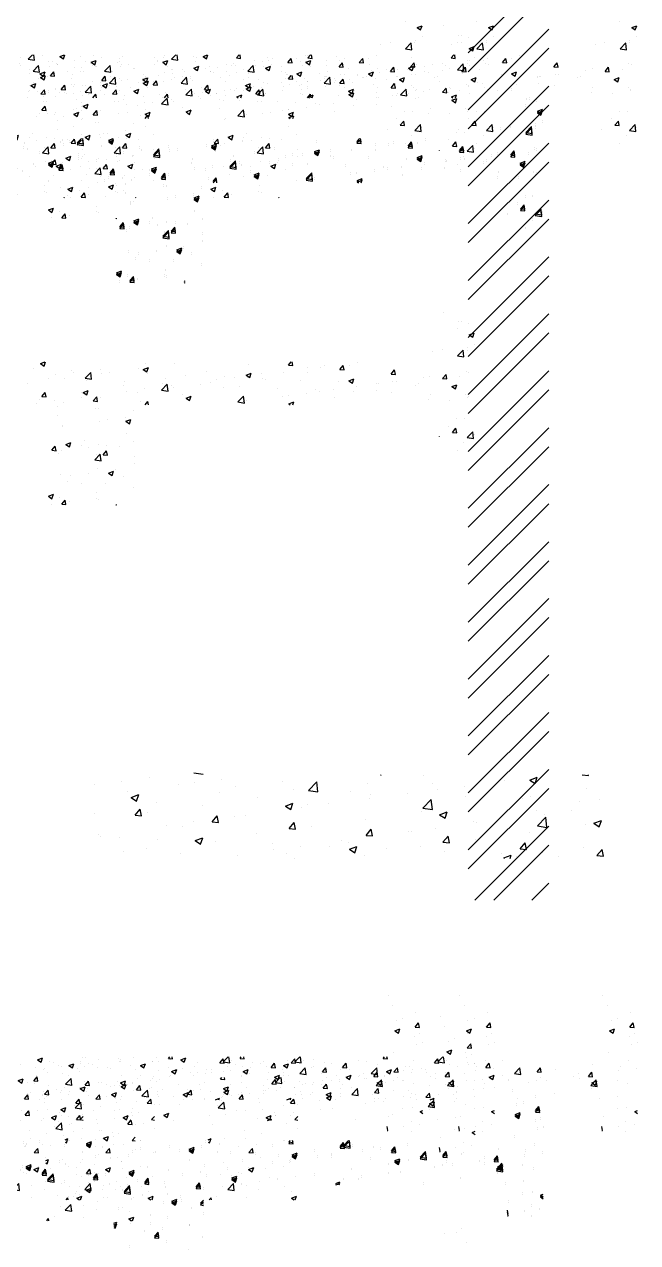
# Paper-space layout 'Layout1' of a CAD drawing. Extents: x -48985 to 14169573, y -18818 to 9731621.
# Drawn here: x 69747 to 78318, y 36572 to 53593 of the extents above; entities that cross this region are included whole.
import ezdxf

# ---------------------------------------------------------------- set-up
doc = ezdxf.new("R2010")
doc.units = 0
doc.header["$LTSCALE"] = 1000
doc.linetypes.add('CENTER', pattern=[0])
doc.linetypes.add('HIDDEN2', pattern=[0])
doc.layers.get('0').update_dxf_attribs({"linetype": 'CONTINUOUS'})
doc.layers.add('AS', color=4, linetype='CENTER')
doc.layers.add('DIM', color=2, linetype='CONTINUOUS')

# ---------------------------------------------------------------- blocks, each defined once
blk = doc.blocks.new('*X')
at = {"color": 0}
for p, q in [((59806, 52888), (59806, 52888)), ((59569, 52828), (59569, 52828)), ((59735, 52837), (59735, 52837)), ((76915, 52871), (76915, 52871)), ((59884, 52695), (59884, 52695)), ((76554, 52697), (76554, 52697)), ((76764, 52562), (76764, 52562)), ((76803, 52565), (76803, 52565)), ((76749, 52469), (76749, 52469)), ((76903, 52538), (76903, 52538)), ((76917, 52380), (76987, 52407)), ((76917, 52380), (76967, 52347)), ((76967, 52347), (76987, 52407)), ((76891, 52205), (76891, 52205)), ((76989, 52249), (76989, 52249)), ((76405, 52149), (76405, 52149)), ((76540, 52171), (76540, 52171)), ((76755, 52083), (76833, 52165)), ((76844, 52069), (76833, 52164)), ((76888, 52166), (76888, 52166)), ((68686, 51993), (68686, 51993)), ((70484, 51937), (70545, 52000)), ((70573, 51923), (70564, 52000)), ((70926, 51976), (70989, 52000)), ((70926, 51976), (70975, 51942)), ((70975, 51942), (70995, 52000)), ((72392, 51984), (72392, 51984)), ((72794, 51974), (72794, 51974)), ((74393, 51956), (74430, 52000)), ((74452, 51950), (74443, 52000)), ((75353, 51996), (75353, 51996)), ((76755, 52083), (76844, 52070)), ((68874, 51881), (68874, 51881)), ((69124, 51914), (69124, 51914)), ((69220, 51971), (69220, 51971)), ((69503, 51964), (69503, 51964)), ((69730, 51888), (69730, 51888)), ((69754, 51948), (69754, 51948)), ((69792, 51864), (69792, 51864)), ((70250, 51963), (70250, 51963)), ((70288, 51926), (70288, 51926)), ((70375, 51964), (70375, 51964)), ((70484, 51937), (70573, 51923)), ((70822, 51903), (70822, 51903)), ((71356, 51880), (71356, 51880)), ((71761, 51901), (71761, 51901)), ((72289, 51910), (72289, 51910)), ((72363, 51896), (72433, 51922)), ((72363, 51896), (72412, 51862)), ((72412, 51862), (72433, 51922)), ((73250, 51868), (73250, 51868)), ((73833, 51968), (73833, 51968)), ((74393, 51956), (74452, 51950)), ((74651, 51922), (74651, 51922)), ((74839, 51926), (74839, 51926)), ((74901, 51955), (74901, 51955)), ((75110, 51893), (75158, 51950)), ((75110, 51893), (75170, 51888)), ((75170, 51888), (75158, 51950)), ((75239, 51949), (75239, 51949)), ((75827, 51830), (75875, 51888)), ((75887, 51825), (75875, 51888)), ((76879, 51873), (76879, 51873)), ((76909, 51859), (76909, 51859)), ((68648, 51733), (68718, 51760)), ((68698, 51700), (68718, 51760)), ((68712, 51754), (68712, 51754)), ((68793, 51705), (68841, 51763)), ((68853, 51700), (68842, 51763)), ((68897, 51859), (68897, 51859)), ((69209, 51764), (69209, 51764)), ((69225, 51824), (69225, 51824)), ((69431, 51836), (69431, 51836)), ((69965, 51814), (69965, 51814)), ((70499, 51791), (70499, 51791)), ((71033, 51769), (71033, 51769)), ((71132, 51818), (71132, 51818)), ((71256, 51765), (71256, 51765)), ((71382, 51851), (71382, 51851)), ((71551, 51771), (71629, 51852)), ((71551, 51771), (71640, 51758)), ((71566, 51746), (71566, 51746)), ((71640, 51757), (71629, 51852)), ((71776, 51840), (71776, 51840)), ((71889, 51858), (71889, 51858)), ((72423, 51835), (72423, 51835)), ((72667, 51768), (72667, 51768)), ((72957, 51813), (72957, 51813)), ((73390, 51756), (73390, 51756)), ((73491, 51790), (73491, 51790)), ((73640, 51789), (73640, 51789)), ((73800, 51815), (73870, 51842)), ((73800, 51815), (73850, 51782)), ((73815, 51787), (73815, 51787)), ((73850, 51782), (73870, 51842)), ((74019, 51839), (74019, 51839)), ((74025, 51768), (74025, 51768)), ((74073, 51749), (74073, 51749)), ((74320, 51851), (74320, 51851)), ((74656, 51849), (74656, 51849)), ((75237, 51735), (75307, 51762)), ((75287, 51702), (75307, 51762)), ((75827, 51830), (75887, 51825)), ((76277, 51776), (76277, 51776)), ((76365, 51802), (76365, 51802)), ((76544, 51767), (76593, 51825)), ((76544, 51767), (76604, 51762)), ((76604, 51762), (76593, 51825)), ((76787, 51799), (76787, 51799)), ((68626, 51664), (68626, 51664)), ((68648, 51733), (68698, 51700)), ((68793, 51705), (68853, 51700)), ((69511, 51643), (69559, 51700)), ((69511, 51643), (69570, 51638)), ((69570, 51637), (69559, 51700)), ((69871, 51653), (69871, 51653)), ((70085, 51653), (70155, 51680)), ((70085, 51653), (70135, 51620)), ((70121, 51685), (70121, 51685)), ((70135, 51619), (70155, 51680)), ((70228, 51580), (70276, 51637)), ((70288, 51575), (70276, 51637)), ((70500, 51735), (70500, 51735)), ((70751, 51701), (70751, 51701)), ((72083, 51668), (72083, 51668)), ((72100, 51724), (72100, 51724)), ((72619, 51606), (72697, 51687)), ((72634, 51701), (72634, 51701)), ((72708, 51592), (72697, 51687)), ((72758, 51673), (72758, 51673)), ((72782, 51641), (72782, 51641)), ((73168, 51678), (73168, 51678)), ((73301, 51716), (73301, 51716)), ((73489, 51649), (73489, 51649)), ((73702, 51656), (73702, 51656)), ((74235, 51633), (74235, 51633)), ((74558, 51745), (74558, 51745)), ((75092, 51723), (75092, 51723)), ((75237, 51735), (75287, 51702)), ((75341, 51663), (75341, 51663)), ((75626, 51700), (75626, 51700)), ((75648, 51694), (75648, 51694)), ((75846, 51727), (75846, 51727)), ((75898, 51726), (75898, 51726)), ((76160, 51677), (76160, 51677)), ((76204, 51699), (76204, 51699)), ((76674, 51655), (76744, 51682)), ((76674, 51655), (76724, 51622)), ((76694, 51655), (76694, 51655)), ((76724, 51622), (76744, 51682)), ((68861, 51520), (68861, 51520)), ((69240, 51569), (69240, 51569)), ((69718, 51555), (69718, 51555)), ((70228, 51580), (70288, 51575)), ((70238, 51630), (70238, 51630)), ((70945, 51517), (70993, 51575)), ((71005, 51512), (70993, 51575)), ((71500, 51568), (71500, 51568)), ((71522, 51573), (71592, 51600)), ((71522, 51573), (71572, 51539)), ((71572, 51539), (71592, 51600)), ((72129, 51590), (72129, 51590)), ((72277, 51577), (72277, 51577)), ((72380, 51623), (72380, 51623)), ((72619, 51606), (72708, 51592)), ((72906, 51549), (72906, 51549)), ((72960, 51493), (73030, 51520)), ((73009, 51459), (73030, 51520)), ((73686, 51440), (73764, 51521)), ((73775, 51426), (73764, 51521)), ((74388, 51528), (74388, 51528)), ((74638, 51561), (74638, 51561)), ((74769, 51611), (74769, 51611)), ((74827, 51593), (74827, 51593)), ((75017, 51610), (75017, 51610)), ((75303, 51588), (75303, 51588)), ((75621, 51599), (75621, 51599)), ((75837, 51566), (75837, 51566)), ((76371, 51543), (76371, 51543)), ((76866, 51540), (76866, 51540)), ((76905, 51521), (76905, 51521)), ((68487, 51485), (68487, 51485)), ((68611, 51487), (68611, 51487)), ((68700, 51421), (68700, 51421)), ((69021, 51462), (69021, 51462)), ((69213, 51491), (69213, 51491)), ((69555, 51440), (69555, 51440)), ((70089, 51417), (70089, 51417)), ((70869, 51424), (70869, 51424)), ((70917, 51468), (70917, 51468)), ((70945, 51517), (71005, 51512)), ((71119, 51457), (71119, 51457)), ((71244, 51432), (71244, 51432)), ((71498, 51507), (71498, 51507)), ((71662, 51454), (71711, 51512)), ((71662, 51454), (71722, 51449)), ((71722, 51449), (71711, 51512)), ((71763, 51507), (71763, 51507)), ((72323, 51448), (72323, 51448)), ((72387, 51400), (72428, 51449)), ((72437, 51400), (72428, 51449)), ((72960, 51493), (73009, 51459)), ((73686, 51440), (73775, 51426)), ((73756, 51444), (73756, 51444)), ((73803, 51454), (73803, 51454)), ((74308, 51518), (74308, 51518)), ((74397, 51413), (74467, 51440)), ((74397, 51413), (74416, 51400)), ((74453, 51400), (74467, 51440)), ((75038, 51499), (75038, 51499)), ((76353, 51469), (76353, 51469)), ((76646, 51465), (76646, 51465)), ((76896, 51498), (76896, 51498)), ((71157, 51372), (71157, 51372)), ((71690, 51350), (71690, 51350)), ((71740, 51348), (71740, 51348)), ((72224, 51327), (72224, 51327)), ((71157, 51248), (71157, 51248)), ((71866, 51196), (71866, 51196)), ((72117, 51229), (72117, 51229)), ((72119, 51170), (72189, 51197)), ((72169, 51137), (72189, 51197)), ((76746, 51203), (76746, 51203)), ((76854, 51207), (76854, 51207)), ((71232, 51099), (71232, 51099)), ((71235, 51112), (71235, 51112)), ((71751, 51174), (71751, 51174)), ((72119, 51170), (72169, 51137)), ((76633, 51104), (76633, 51104)), ((76683, 51015), (76731, 51073)), ((76743, 51010), (76731, 51073)), ((72122, 50998), (72122, 50998)), ((76500, 50957), (76501, 50957)), ((76500, 50955), (76501, 50957)), ((76683, 51015), (76743, 51010)), ((76888, 50944), (76966, 51025)), ((76977, 50930), (76966, 51025)), ((76986, 50983), (76986, 50983)), ((71279, 50848), (71349, 50875)), ((71279, 50848), (71329, 50814)), ((71329, 50814), (71349, 50875)), ((71496, 50839), (71496, 50839)), ((71539, 50898), (71539, 50898)), ((71739, 50841), (71739, 50841)), ((72232, 50884), (72232, 50884)), ((76842, 50874), (76842, 50874)), ((76888, 50944), (76977, 50930)), ((71084, 50765), (71132, 50823)), ((71084, 50765), (71144, 50760)), ((71144, 50760), (71132, 50822)), ((71173, 50727), (71173, 50727)), ((71220, 50766), (71220, 50766)), ((71603, 50801), (71603, 50801)), ((71801, 50702), (71849, 50760)), ((71861, 50697), (71849, 50760)), ((71854, 50834), (71854, 50834)), ((72029, 50816), (72029, 50816)), ((76749, 50759), (76749, 50759)), ((71684, 50632), (71762, 50713)), ((71684, 50632), (71773, 50618)), ((71706, 50704), (71706, 50704)), ((71773, 50618), (71762, 50713)), ((71801, 50702), (71861, 50697)), ((72240, 50682), (72240, 50682)), ((71727, 50508), (71727, 50508)), ((72240, 50579), (72240, 50579)), ((71208, 50433), (71208, 50433)), ((71340, 50407), (71340, 50407)), ((71590, 50440), (71590, 50440)), ((71876, 50445), (71946, 50472)), ((71876, 50445), (71926, 50412)), ((71926, 50412), (71946, 50472)), ((71969, 50490), (71969, 50490)), ((72081, 50402), (72081, 50402)), ((71297, 50330), (71297, 50330)), ((71497, 50302), (71497, 50302)), ((71831, 50308), (71831, 50308)), ((71715, 50175), (71715, 50175)), ((72228, 50246), (72228, 50246)), ((71036, 50123), (71106, 50150)), ((71036, 50123), (71086, 50089)), ((71086, 50089), (71106, 50150)), ((71195, 50100), (71195, 50100)), ((71223, 50013), (71271, 50070)), ((71282, 50008), (71271, 50070)), ((71327, 50045), (71327, 50045)), ((71706, 50095), (71706, 50095)), ((71737, 50082), (71737, 50082)), ((71077, 50012), (71077, 50012)), ((71223, 50013), (71282, 50008)), ((71982, 50000), (71988, 50008)), ((71989, 50000), (71988, 50008)), ((76513, 38855), (76513, 38855)), ((76575, 38712), (76575, 38712)), ((76897, 38621), (76897, 38621)), ((76629, 38511), (76629, 38511)), ((76717, 38540), (76717, 38540)), ((76890, 38416), (76938, 38474)), ((76950, 38411), (76938, 38474)), ((76606, 38362), (76676, 38389)), ((76606, 38362), (76656, 38329)), ((76656, 38329), (76676, 38389)), ((76890, 38416), (76950, 38411)), ((76885, 38288), (76885, 38288)), ((76956, 38320), (76956, 38320)), ((76914, 38178), (76914, 38178)), ((76997, 38200), (76997, 38200)), ((76591, 38067), (76591, 38067)), ((69220, 37907), (69220, 37907)), ((69242, 37986), (69242, 37986)), ((69328, 37909), (69328, 37909)), ((69739, 37982), (69739, 37982)), ((69760, 37935), (69760, 37935)), ((69775, 37963), (69775, 37963)), ((69959, 37993), (69959, 37993)), ((70309, 37941), (70309, 37941)), ((70614, 37958), (70684, 37984)), ((70614, 37958), (70664, 37924)), ((70664, 37924), (70684, 37984)), ((70843, 37918), (70843, 37918)), ((71778, 37929), (71778, 37929)), ((72051, 37877), (72121, 37904)), ((72101, 37844), (72121, 37904)), ((72218, 37930), (72218, 37930)), ((72283, 37993), (72283, 37993)), ((72468, 37963), (72468, 37963)), ((73217, 37939), (73217, 37939)), ((73443, 37978), (73461, 38000)), ((73443, 37978), (73502, 37973)), ((73502, 37972), (73497, 38000)), ((74160, 37915), (74208, 37972)), ((74160, 37915), (74220, 37910)), ((74220, 37910), (74208, 37972)), ((74210, 37930), (74277, 38000)), ((74210, 37930), (74299, 37916)), ((74299, 37916), (74289, 38000)), ((74329, 37944), (74329, 37944)), ((74623, 37920), (74623, 37920)), ((74877, 37852), (74925, 37910)), ((74937, 37847), (74925, 37910)), ((75105, 37950), (75105, 37950)), ((76873, 37955), (76873, 37955)), ((68699, 37827), (68699, 37827)), ((68715, 37843), (68715, 37843)), ((68949, 37860), (68949, 37860)), ((69176, 37835), (69176, 37835)), ((71207, 37797), (71207, 37797)), ((71265, 37858), (71265, 37858)), ((71377, 37896), (71377, 37896)), ((71586, 37847), (71586, 37847)), ((71911, 37873), (71911, 37873)), ((72051, 37877), (72101, 37844)), ((72445, 37850), (72445, 37850)), ((72634, 37839), (72634, 37839)), ((72978, 37828), (72978, 37828)), ((73304, 37805), (73304, 37805)), ((73488, 37797), (73558, 37824)), ((73488, 37797), (73538, 37764)), ((73512, 37805), (73512, 37805)), ((73538, 37764), (73558, 37824)), ((73809, 37869), (73809, 37869)), ((74040, 37820), (74040, 37820)), ((74476, 37868), (74476, 37868)), ((74726, 37901), (74726, 37901)), ((74877, 37852), (74937, 37847)), ((75277, 37765), (75355, 37846)), ((75366, 37751), (75355, 37846)), ((75594, 37790), (75643, 37847)), ((75594, 37790), (75654, 37784)), ((75654, 37784), (75643, 37847)), ((75854, 37821), (75854, 37821)), ((76368, 37891), (76368, 37891)), ((76734, 37805), (76734, 37805)), ((76755, 37870), (76755, 37870)), ((76984, 37838), (76984, 37838)), ((68561, 37665), (68609, 37722)), ((68593, 37735), (68593, 37735)), ((68620, 37660), (68609, 37722)), ((69006, 37618), (69084, 37699)), ((69095, 37604), (69084, 37699)), ((70240, 37719), (70240, 37719)), ((70325, 37681), (70325, 37681)), ((70746, 37783), (70746, 37783)), ((70957, 37764), (70957, 37764)), ((72051, 37739), (72051, 37739)), ((72791, 37735), (72791, 37735)), ((73215, 37702), (73215, 37702)), ((73457, 37719), (73457, 37719)), ((73466, 37735), (73466, 37735)), ((73844, 37784), (73844, 37784)), ((74046, 37783), (74046, 37783)), ((74580, 37760), (74580, 37760)), ((74830, 37682), (74830, 37682)), ((74925, 37717), (74995, 37744)), ((74925, 37717), (74975, 37684)), ((74975, 37684), (74995, 37744)), ((75114, 37738), (75114, 37738)), ((75277, 37765), (75366, 37751)), ((75335, 37746), (75335, 37746)), ((75647, 37715), (75647, 37715)), ((76102, 37722), (76102, 37722)), ((76172, 37770), (76172, 37770)), ((76181, 37693), (76181, 37693)), ((76312, 37727), (76360, 37784)), ((76312, 37727), (76371, 37722)), ((76344, 37599), (76422, 37680)), ((76371, 37721), (76360, 37784)), ((76433, 37585), (76422, 37680)), ((68561, 37665), (68620, 37660)), ((69006, 37618), (69095, 37604)), ((69208, 37574), (69208, 37574)), ((69278, 37602), (69326, 37660)), ((69278, 37602), (69338, 37597)), ((69338, 37597), (69326, 37660)), ((69696, 37598), (69696, 37598)), ((69727, 37649), (69727, 37649)), ((69774, 37635), (69844, 37662)), ((69774, 37635), (69823, 37601)), ((69823, 37601), (69844, 37662)), ((69947, 37631), (69947, 37631)), ((69995, 37539), (70043, 37597)), ((70055, 37534), (70043, 37597)), ((71211, 37555), (71281, 37582)), ((71261, 37521), (71281, 37582)), ((71468, 37639), (71468, 37639)), ((71766, 37596), (71766, 37596)), ((72205, 37569), (72205, 37569)), ((72271, 37660), (72271, 37660)), ((72584, 37619), (72584, 37619)), ((72874, 37619), (72874, 37619)), ((74316, 37611), (74316, 37611)), ((75005, 37570), (75005, 37570)), ((75473, 37639), (75473, 37639)), ((75589, 37670), (75589, 37670)), ((75724, 37672), (75724, 37672)), ((76344, 37599), (76433, 37585)), ((76362, 37637), (76432, 37664)), ((76362, 37637), (76412, 37604)), ((76412, 37604), (76432, 37664)), ((76715, 37670), (76715, 37670)), ((76861, 37622), (76861, 37622)), ((68513, 37497), (68513, 37497)), ((68686, 37465), (68686, 37465)), ((68703, 37510), (68703, 37510)), ((69047, 37475), (69047, 37475)), ((69065, 37515), (69065, 37515)), ((69581, 37452), (69581, 37452)), ((69995, 37539), (70055, 37534)), ((70073, 37453), (70151, 37534)), ((70073, 37453), (70162, 37439)), ((70162, 37439), (70151, 37534)), ((70712, 37477), (70761, 37534)), ((70712, 37477), (70772, 37471)), ((70733, 37450), (70733, 37450)), ((70772, 37471), (70761, 37534)), ((70885, 37539), (70885, 37539)), ((71211, 37555), (71261, 37521)), ((71253, 37525), (71253, 37525)), ((71323, 37453), (71323, 37453)), ((71430, 37414), (71478, 37471)), ((71489, 37409), (71478, 37471)), ((71955, 37536), (71955, 37536)), ((72291, 37519), (72291, 37519)), ((72648, 37475), (72718, 37502)), ((72648, 37475), (72698, 37441)), ((72698, 37441), (72718, 37502)), ((73292, 37472), (73292, 37472)), ((73797, 37536), (73797, 37536)), ((74213, 37473), (74213, 37473)), ((74422, 37470), (74422, 37470)), ((74463, 37506), (74463, 37506)), ((74842, 37556), (74842, 37556)), ((75842, 37488), (75842, 37488)), ((76356, 37558), (76356, 37558)), ((70114, 37430), (70114, 37430)), ((70302, 37439), (70302, 37439)), ((70648, 37407), (70648, 37407)), ((70944, 37403), (70944, 37403)), ((71140, 37287), (71218, 37368)), ((71182, 37385), (71182, 37385)), ((71229, 37273), (71218, 37368)), ((71430, 37414), (71489, 37409)), ((71707, 37419), (71707, 37419)), ((71716, 37362), (71716, 37362)), ((72147, 37351), (72195, 37409)), ((72147, 37351), (72207, 37346)), ((72207, 37346), (72195, 37408)), ((72250, 37339), (72250, 37339)), ((72779, 37402), (72779, 37402)), ((74099, 37400), (74155, 37422)), ((74148, 37400), (74155, 37422)), ((75323, 37413), (75323, 37413)), ((76471, 37411), (76471, 37411)), ((76721, 37444), (76721, 37444)), ((71124, 37319), (71124, 37319)), ((71140, 37287), (71229, 37273)), ((71393, 37250), (71393, 37250)), ((71754, 37263), (71754, 37263)), ((71927, 37228), (71927, 37228)), ((76714, 37273), (76714, 37273)), ((76849, 37289), (76849, 37289)), ((76959, 37235), (77000, 37250)), ((76959, 37235), (77000, 37207)), ((71241, 37192), (71241, 37192)), ((71692, 37141), (71692, 37141)), ((71808, 37152), (71878, 37179)), ((71808, 37152), (71857, 37119)), ((71858, 37119), (71878, 37179)), ((71942, 37174), (71942, 37174)), ((72208, 37122), (72250, 37166)), ((72208, 37122), (72250, 37115)), ((76520, 37159), (76520, 37159)), ((71060, 37058), (71060, 37058)), ((72089, 37069), (72089, 37069)), ((72247, 36994), (72247, 36994)), ((76510, 36969), (76500, 37024)), ((76731, 37025), (76731, 37025)), ((76837, 37099), (76837, 37099)), ((76953, 37054), (76953, 37054)), ((71506, 36969), (71506, 36969)), ((71742, 36930), (71742, 36930)), ((76500, 36970), (76510, 36969)), ((76836, 36956), (76836, 36956)), ((71000, 36842), (71038, 36857)), ((71000, 36808), (71017, 36796)), ((71017, 36796), (71038, 36857)), ((71228, 36860), (71228, 36860)), ((71517, 36854), (71517, 36854)), ((71679, 36780), (71679, 36780)), ((72051, 36831), (72051, 36831)), ((72058, 36830), (72058, 36830)), ((71428, 36747), (71428, 36747)), ((71568, 36662), (71617, 36719)), ((71568, 36662), (71628, 36656)), ((71628, 36656), (71617, 36719)), ((72235, 36661), (72235, 36661)), ((71730, 36597), (71730, 36597)), ((71216, 36527), (71216, 36527)), ((71564, 36427), (71634, 36454)), ((71564, 36427), (71614, 36394)), ((71614, 36394), (71634, 36454)), ((71794, 36435), (71794, 36435)), ((72048, 36473), (72048, 36473)), ((71165, 36352), (71165, 36352)), ((71322, 36343), (71322, 36343)), ((71416, 36385), (71416, 36385)), ((71465, 36372), (71465, 36372)), ((71856, 36320), (71856, 36320)), ((72223, 36328), (72223, 36328)), ((71273, 36147), (71351, 36229)), ((71362, 36134), (71351, 36229)), ((71533, 36208), (71533, 36208)), ((71718, 36264), (71718, 36264)), ((71204, 36194), (71204, 36194)), ((71273, 36147), (71362, 36134)), ((71705, 36153), (71705, 36153)), ((72067, 36186), (72067, 36186)), ((72163, 36124), (72163, 36124)), ((71013, 36000), (71038, 36030)), ((71043, 36000), (71038, 36030)), ((71121, 36053), (71121, 36053)), ((71531, 36041), (71531, 36041)), ((72161, 36025), (72231, 36051)), ((72161, 36025), (72198, 36000)), ((72214, 36000), (72231, 36051)), ((51000, 22893), (51750, 23643)), ((51000, 22716), (51750, 23466)), ((51000, 22362), (51750, 23112)), ((51000, 22185), (51750, 22935)), ((51000, 21832), (51750, 22582)), ((51000, 21655), (51750, 22405)), ((51000, 21302), (51750, 22052)), ((51000, 21125), (51750, 21875)), ((51000, 20771), (51750, 21521)), ((51000, 20594), (51750, 21344)), ((51000, 20241), (51750, 20991)), ((51000, 20064), (51750, 20814)), ((51000, 19711), (51750, 20461)), ((51000, 19534), (51750, 20284)), ((51000, 19180), (51750, 19930)), ((51000, 19003), (51750, 19753)), ((51000, 18650), (51750, 19400)), ((51000, 18473), (51750, 19223)), ((51000, 18120), (51750, 18870)), ((51000, 17943), (51750, 18693)), ((51000, 17589), (51750, 18339)), ((51000, 17412), (51750, 18162)), ((51000, 17059), (51750, 17809)), ((51000, 16882), (51750, 17632)), ((51000, 16529), (51750, 17279)), ((51000, 16352), (51750, 17102)), ((51000, 15998), (51750, 16748)), ((51000, 15821), (51750, 16571)), ((48028, 16145), (48028, 16145)), ((48443, 16187), (48532, 16174)), ((48703, 16126), (48703, 16126)), ((50183, 16168), (50187, 16165)), ((50187, 16165), (50188, 16168)), ((50579, 16161), (50579, 16161)), ((51000, 15468), (51750, 16218)), ((51574, 16119), (51644, 16145)), ((51574, 16119), (51624, 16085)), ((51624, 16085), (51644, 16145)), ((52061, 16167), (52062, 16168)), ((52061, 16167), (52121, 16161)), ((52121, 16161), (52120, 16168)), ((47515, 16075), (47515, 16075)), ((47769, 16102), (47769, 16102)), ((47822, 16010), (47822, 16010)), ((48303, 16080), (48303, 16080)), ((48453, 16093), (48453, 16093)), ((48682, 16007), (48682, 16007)), ((48836, 16057), (48836, 16057)), ((49266, 16107), (49266, 16107)), ((49370, 16035), (49370, 16035)), ((49511, 16022), (49589, 16103)), ((49511, 16022), (49600, 16008)), ((49554, 16022), (49554, 16022)), ((49600, 16008), (49589, 16103)), ((49904, 16012), (49904, 16012)), ((50059, 16086), (50059, 16086)), ((50672, 16087), (50672, 16087)), ((50711, 16030), (50711, 16030)), ((50962, 16063), (50962, 16063)), ((51000, 15291), (51750, 16041)), ((51340, 16113), (51340, 16113)), ((52105, 16038), (52105, 16038)), ((47860, 15956), (47930, 15983)), ((47860, 15956), (47909, 15923)), ((47909, 15923), (47930, 15983)), ((48099, 15906), (48099, 15906)), ((49041, 15952), (49041, 15952)), ((49297, 15876), (49367, 15903)), ((49347, 15843), (49367, 15903)), ((49505, 15887), (49505, 15887)), ((49701, 15897), (49701, 15897)), ((50080, 15947), (50080, 15947)), ((50088, 15987), (50088, 15987)), ((50438, 15990), (50438, 15990)), ((50578, 15856), (50656, 15938)), ((50667, 15843), (50656, 15938)), ((50972, 15967), (50972, 15967)), ((51080, 15899), (51080, 15899)), ((51505, 15945), (51505, 15945)), ((51585, 15963), (51585, 15963)), ((52039, 15922), (52039, 15922)), ((52220, 15938), (52220, 15938)), ((47516, 15806), (47516, 15806)), ((47896, 15791), (47945, 15848)), ((47896, 15791), (47956, 15786)), ((47956, 15786), (47945, 15848)), ((48016, 15813), (48016, 15813)), ((48521, 15877), (48521, 15877)), ((48614, 15728), (48662, 15786)), ((48673, 15723), (48662, 15786)), ((48819, 15781), (48819, 15781)), ((48922, 15787), (48922, 15787)), ((49297, 15876), (49347, 15843)), ((49451, 15865), (49451, 15865)), ((50567, 15828), (50567, 15828)), ((50578, 15856), (50667, 15843)), ((50734, 15796), (50804, 15823)), ((50734, 15796), (50784, 15762)), ((50784, 15762), (50804, 15823)), ((51637, 15837), (51637, 15837)), ((51709, 15802), (51709, 15802)), ((51959, 15835), (51959, 15835)), ((48190, 15699), (48190, 15699)), ((48339, 15687), (48339, 15687)), ((48440, 15732), (48440, 15732)), ((48614, 15728), (48673, 15723)), ((49331, 15666), (49379, 15723)), ((49331, 15666), (49391, 15660)), ((49391, 15660), (49379, 15723)), ((49542, 15689), (49542, 15689)), ((50047, 15753), (50047, 15753)), ((50048, 15603), (50096, 15660)), ((50108, 15598), (50096, 15660)), ((50699, 15669), (50699, 15669)), ((51053, 15737), (51053, 15737)), ((51062, 15000), (51750, 15688)), ((51077, 15719), (51077, 15719)), ((51645, 15691), (51723, 15772)), ((51645, 15691), (51734, 15677)), ((51734, 15677), (51723, 15772)), ((52092, 15705), (52092, 15705)), ((52171, 15716), (52241, 15743)), ((52171, 15716), (52221, 15682)), ((52221, 15682), (52241, 15743)), ((47558, 15615), (47558, 15615)), ((47574, 15591), (47574, 15591)), ((47756, 15587), (47756, 15587)), ((48108, 15569), (48108, 15569)), ((48457, 15554), (48527, 15580)), ((48457, 15554), (48506, 15520)), ((48506, 15520), (48527, 15580)), ((49029, 15619), (49029, 15619)), ((49817, 15553), (49817, 15553)), ((50048, 15603), (50108, 15598)), ((50448, 15636), (50448, 15636)), ((50470, 15637), (50470, 15637)), ((50765, 15540), (50814, 15597)), ((50825, 15535), (50814, 15597)), ((51068, 15566), (51068, 15566)), ((51573, 15630), (51573, 15630)), ((47785, 15457), (47785, 15457)), ((48004, 15480), (48004, 15480)), ((48319, 15435), (48319, 15435)), ((48509, 15544), (48509, 15544)), ((48642, 15546), (48642, 15546)), ((49175, 15524), (49175, 15524)), ((49188, 15470), (49188, 15470)), ((49304, 15437), (49304, 15437)), ((49438, 15503), (49438, 15503)), ((49709, 15501), (49709, 15501)), ((49887, 15537), (49887, 15537)), ((49894, 15474), (49964, 15500)), ((49894, 15474), (49943, 15440)), ((49943, 15440), (49964, 15500)), ((50243, 15479), (50243, 15479)), ((50554, 15495), (50554, 15495)), ((50765, 15540), (50825, 15535)), ((50777, 15456), (50777, 15456)), ((51239, 15000), (51750, 15511)), ((51311, 15434), (51311, 15434)), ((51483, 15477), (51531, 15535)), ((51483, 15477), (51543, 15472)), ((51543, 15472), (51531, 15535)), ((51696, 15441), (51696, 15441)), ((52075, 15490), (52075, 15490)), ((52200, 15415), (52248, 15472)), ((52260, 15409), (52248, 15472)), ((48852, 15412), (48852, 15412)), ((49386, 15389), (49386, 15389)), ((50035, 15420), (50035, 15420)), ((51331, 15393), (51401, 15420)), ((51331, 15393), (51339, 15388)), ((51390, 15388), (51401, 15420)), ((51446, 15408), (51446, 15408)), ((51845, 15411), (51845, 15411)), ((52200, 15415), (52260, 15409)), ((51593, 15000), (51750, 15157))]:
    blk.add_line(p, q, dxfattribs=at)

psp = doc.layouts.get("Layout1")

# ---------------------------------------------------------------- block references
at = {"color": 0}
for p in [(-1682, 1168), (-682, 1168), (1318, 1168), (1318, 1168), (-953, 877), (0, 0), (0, 0), (0, 0), (0, 0), (0, -23), (-953, -3123), (16047, -16123)]:
    psp.add_blockref('*X', p, dxfattribs=at)
at = {"layer": 'AS', "color": 0, "linetype": 'HIDDEN2'}
psp.add_blockref('*X', (0, 0), dxfattribs=at)
at = {"layer": 'DIM', "color": 0, "xscale": 1.5, "yscale": 1.5, "zscale": 1.5}
psp.add_blockref('*X', (-550, 18857), dxfattribs=at)

doc.saveas('drawing.dxf')
